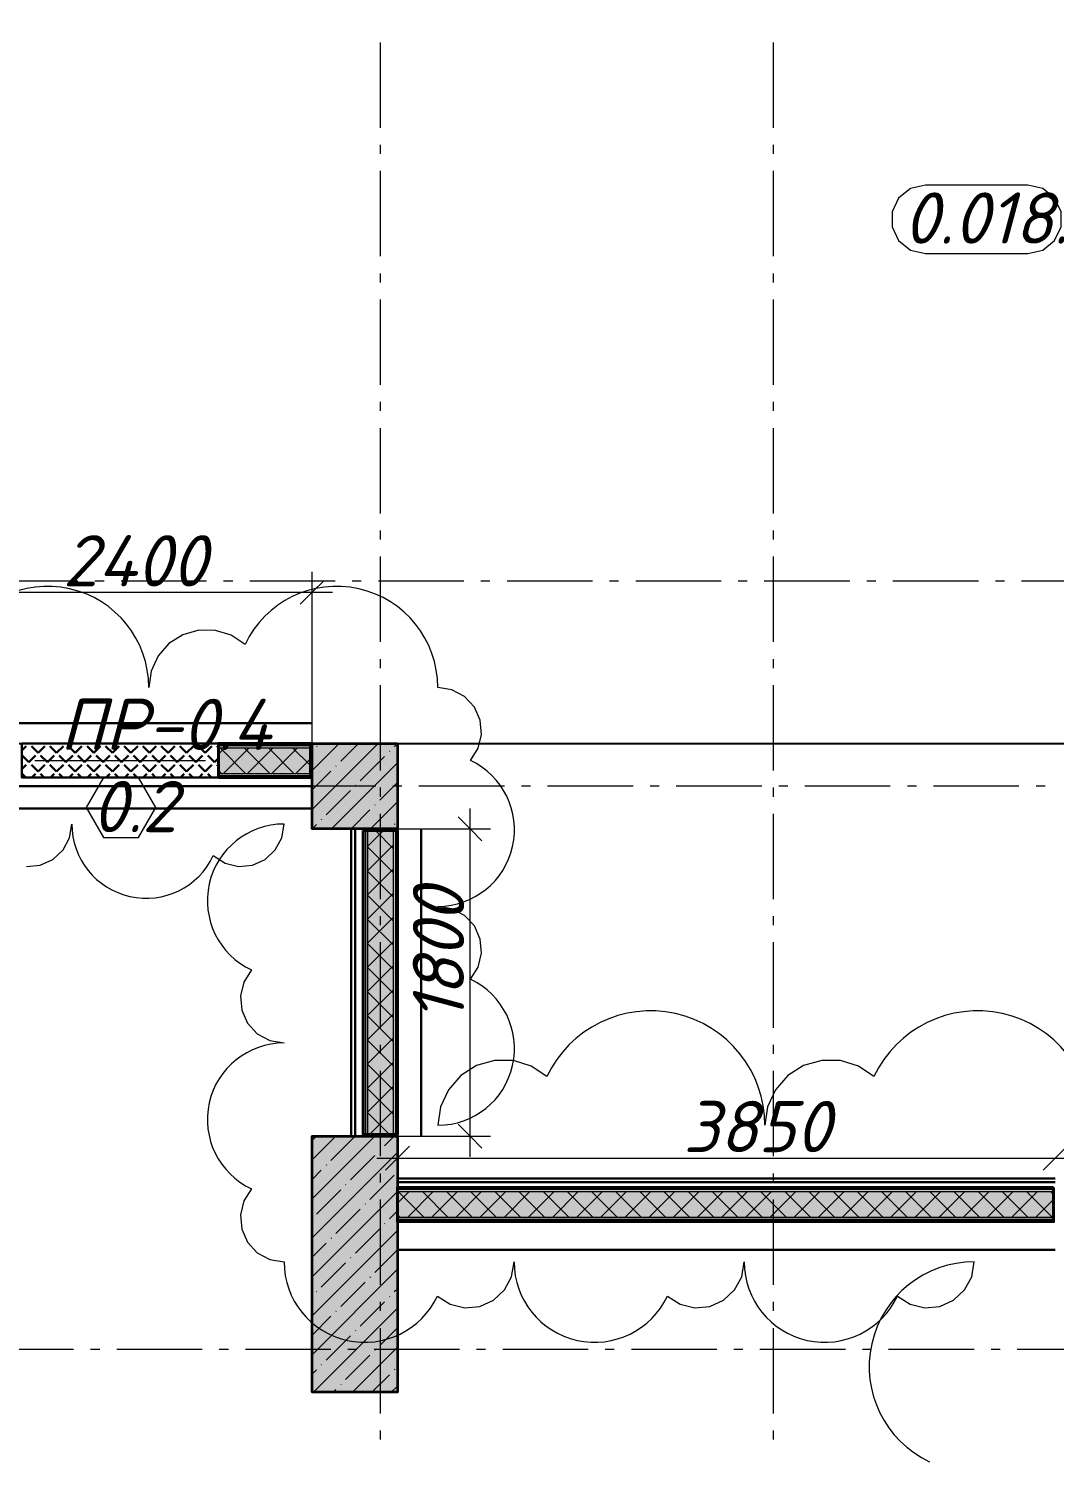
# Model space of a CAD drawing. Header units: millimetres. Extents: x -81576 to 1046824, y -248937 to 691537.
# Drawn here: x 103227 to 109231, y 669416 to 677778 of the extents above; entities that cross this region are included whole.
import ezdxf

# ---------------------------------------------------------------- set-up
doc = ezdxf.new("R2010")
doc.units = ezdxf.units.MM
for name, color, linetype, lineweight in [('0)', 6, 'Continuous', 30), ('0) расчет', 172, 'Continuous', 30), ('0) факт', 80, 'Continuous', 30), ('0.1) дверной проем', 5, 'Continuous', 30), ('0.2) Шпаклевка подвала и баз и фин', 5, 'Continuous', 30)]:
    doc.layers.add(name, color=color, linetype=linetype, lineweight=lineweight)
doc.layers.add('PDF _Геометрия', color=7, linetype='Continuous', true_color=0x1d1d1d)
doc.layers.add('PDF _Сплошная заливка', color=7, linetype='Continuous', true_color=0xffffff)
doc.layers.add('PDF _Текст', color=7, linetype='Continuous')
doc.styles.add('PDF ISOCPEUR Italic', font='isocpeui.ttf')

msp = doc.modelspace()

# ---------------------------------------------------------------- hatches: boundary and pattern name
at = {"layer": '0)', "transparency": 33554559}
for points in [[(104876, 673416.1), (104876, 673566.1), (104338, 673566.1), (104338, 673416.1)], [(104876, 673403.6), (104876, 673416.1), (104338, 673416.1), (104338, 673403.6)], [(104876, 673391.1), (104876, 673403.6), (104338, 673403.6), (104338, 673391.1)], [(105198.5, 671301.1), (105198.5, 673081.1), (105186, 673081.1), (105186, 671301.1)], [(105211, 671301.1), (105211, 673081.1), (105198.5, 673081.1), (105198.5, 671301.1)], [(105361, 671301.1), (105361, 673081.1), (105211, 673081.1), (105211, 671301.1)], [(109226, 670978.3), (109226, 670990.8), (105386, 670990.8), (105386, 670978.3)], [(109226, 670965.8), (109226, 670978.3), (105386, 670978.3), (105386, 670965.8)], [(109226, 670815.8), (109226, 670965.8), (105386, 670965.8), (105386, 670815.8)], [(109226, 670803.3), (109226, 670815.8), (105386, 670815.8), (105386, 670803.3)], [(109226, 670790.8), (109226, 670803.3), (105386, 670803.3), (105386, 670790.8)]]:
    msp.add_hatch(color=256, dxfattribs=at).paths.add_polyline_path(points)
at = {"layer": '0.1) дверной проем', "transparency": 33554687}
h = msp.add_hatch(dxfattribs=at)
h.set_pattern_fill('ANGLE', color=256, scale=11, angle=45)
h.set_pattern_definition([(45, (0, 0), (-54.3305495, 54.3305495), [55.88, -20.955]), (135, (0, 0), (-54.3305495, -54.3305495), [55.88, -20.955])])
h.paths.add_polyline_path([(103188, 673591.1), (104338, 673591.1), (104338, 673391.1), (103188, 673391.1)])
at = {"layer": 'PDF _Сплошная заливка', "true_color": 0x636466, "transparency": 33554559}
for points in [[(104876, 673578.6), (104876, 673591.1), (104338, 673591.1), (104338, 673578.6)], [(104876, 673566.1), (104876, 673578.6), (104338, 673578.6), (104338, 673566.1)], [(104886, 673091.1), (105386, 673091.1), (105386, 673591.1), (104886, 673591.1)], [(105373.5, 671301.1), (105373.5, 673081.1), (105361, 673081.1), (105361, 671301.1)], [(105386, 671301.1), (105386, 673081.1), (105373.5, 673081.1), (105373.5, 671301.1)], [(104886, 669791.1), (105386, 669791.1), (105386, 671291.1), (104886, 671291.1)]]:
    msp.add_hatch(color=251, dxfattribs=at).paths.add_polyline_path(points)

# ---------------------------------------------------------------- linework, layer by layer
msp.add_lwpolyline([(112836, 682181.4), (97687.9, 682181.4), (97687.9, 673591.1), (112836, 673591.1)], close=True)
at = {"layer": '0)', "lineweight": 40}
for points in [[(104338, 673391.1), (104338, 673591.1), (104876, 673591.1), (104876, 673391.1)], [(105186, 673081.1), (105386, 673081.1), (105386, 671301.1), (105186, 671301.1)], [(109226, 670990.8), (109226, 670790.8), (105386, 670790.8), (105386, 670990.8)]]:
    msp.add_lwpolyline(points, close=True, dxfattribs=at)
at = {"layer": '0)', "lineweight": 9}
for points in [[(104347.2, 673566.1), (104497.2, 673416.1)], [(104517.1, 673566.1), (104367.1, 673416.1)], [(104338, 673433.9), (104355.8, 673416.1)], [(104338, 673416.1), (104876, 673416.1)], [(104338, 673403.6), (104876, 673403.6)], [(105198.5, 673081.1), (105198.5, 671301.1)], [(105211, 673081.1), (105211, 671301.1)], [(105361, 672430.1), (105211, 672280.1)], [(105053.7, 670977.6), (104911.2, 670835.1)], [(109226, 670978.3), (105386, 670978.3)], [(105452.3, 670965.8), (105386, 670899.4)], [(109226, 670965.8), (105386, 670965.8)], [(105391.9, 670965.8), (105541.9, 670815.8)], [(105593.7, 670965.8), (105443.7, 670815.8)], [(105533.4, 670965.8), (105683.4, 670815.8)], [(105735.2, 670965.8), (105585.2, 670815.8)], [(105674.8, 670965.8), (105824.8, 670815.8)], [(105876.6, 670965.8), (105726.6, 670815.8)], [(105816.2, 670965.8), (105966.2, 670815.8)], [(106018, 670965.8), (105868, 670815.8)], [(105957.6, 670965.8), (106107.6, 670815.8)], [(106159.4, 670965.8), (106009.4, 670815.8)], [(106099, 670965.8), (106249, 670815.8)], [(106300.8, 670965.8), (106150.8, 670815.8)], [(106240.5, 670965.8), (106390.5, 670815.8)], [(106442.3, 670965.8), (106292.3, 670815.8)], [(106381.9, 670965.8), (106531.9, 670815.8)], [(106583.7, 670965.8), (106433.7, 670815.8)], [(106523.3, 670965.8), (106673.3, 670815.8)], [(106725.1, 670965.8), (106575.1, 670815.8)], [(106664.7, 670965.8), (106814.7, 670815.8)], [(106866.5, 670965.8), (106716.5, 670815.8)], [(106806.1, 670965.8), (106956.1, 670815.8)], [(107008, 670965.8), (106858, 670815.8)], [(106947.6, 670965.8), (107097.6, 670815.8)], [(107149.4, 670965.8), (106999.4, 670815.8)], [(107089, 670965.8), (107239, 670815.8)], [(107290.8, 670965.8), (107140.8, 670815.8)], [(107230.4, 670965.8), (107380.4, 670815.8)], [(107432.2, 670965.8), (107282.2, 670815.8)], [(107371.8, 670965.8), (107521.8, 670815.8)], [(107573.6, 670965.8), (107423.6, 670815.8)], [(107513.3, 670965.8), (107663.3, 670815.8)], [(107715.1, 670965.8), (107565.1, 670815.8)], [(107654.7, 670965.8), (107804.7, 670815.8)], [(107856.5, 670965.8), (107706.5, 670815.8)], [(107796.1, 670965.8), (107946.1, 670815.8)], [(107997.9, 670965.8), (107847.9, 670815.8)], [(107937.5, 670965.8), (108087.5, 670815.8)], [(108139.3, 670965.8), (107989.3, 670815.8)], [(108078.9, 670965.8), (108228.9, 670815.8)], [(108280.7, 670965.8), (108130.7, 670815.8)], [(108220.4, 670965.8), (108370.4, 670815.8)], [(108422.2, 670965.8), (108272.2, 670815.8)], [(108361.8, 670965.8), (108511.8, 670815.8)], [(108563.6, 670965.8), (108413.6, 670815.8)], [(108503.2, 670965.8), (108653.2, 670815.8)], [(108705, 670965.8), (108555, 670815.8)], [(108644.6, 670965.8), (108794.6, 670815.8)], [(108846.4, 670965.8), (108696.4, 670815.8)], [(108786, 670965.8), (108936, 670815.8)], [(108987.9, 670965.8), (108837.9, 670815.8)], [(108927.5, 670965.8), (109077.5, 670815.8)], [(109129.3, 670965.8), (108979.3, 670815.8)], [(109068.9, 670965.8), (109218.9, 670815.8)], [(109226, 670921), (109120.7, 670815.8)], [(109210.3, 670965.8), (109226, 670950.1)], [(105167.8, 670863.6), (105025.2, 670721)], [(105198.7, 670894.5), (105196.3, 670892.1)], [(105386, 670853.7), (105338.9, 670806.5)], [(105386, 670830.3), (105400.5, 670815.8)], [(109226, 670815.8), (105386, 670815.8)], [(105312.7, 670780.4), (105310.3, 670778)], [(109226, 670803.3), (105386, 670803.3)], [(104999.1, 670694.9), (104996.7, 670692.5)]]:
    msp.add_lwpolyline(points, dxfattribs=at)
at = {"layer": '0)'}
for points in [[(102488, 673341.1), (104886, 673341.1)], [(105114.3, 673091.1), (105114.3, 671291.1)]]:
    msp.add_lwpolyline(points, dxfattribs=at)
at = {"layer": '0) расчет', "color": 1, "lineweight": 9}
for points in [[(109451.1, 671355.2, 0.801086), (108174.8, 671640.6), (108083.4, 671701.3), (107978.5, 671733.6), (107868.8, 671734.7), (107763.2, 671704.8), (107670.5, 671646.1), (107598.2, 671563.5), (107552.4, 671463.8), (107536.6, 671355.2, 0.801088), (106260.3, 671640.6), (106168.9, 671701.3), (106064, 671733.6), (105954.3, 671734.7), (105848.7, 671704.8), (105756, 671646.1), (105683.7, 671563.5), (105637.9, 671463.8), (105622.1, 671355.2, 0.80109), (105813.3, 672209.9), (105858.2, 672280.7), (105877.9, 672362.3), (105870.2, 672445.8), (105835.9, 672522.4), (105778.8, 672583.8), (105704.9, 672623.5), (105622.1, 672637.2, 0.80109), (105813.3, 673491.9), (105858.2, 673562.8), (105877.9, 673644.3), (105870.2, 673727.8), (105835.9, 673804.4), (105778.8, 673865.8), (105704.9, 673905.5), (105622.1, 673919.3, 0.801086), (104494.1, 674171.5), (104413.3, 674225.1), (104320.6, 674253.6), (104223.6, 674254.7), (104130.3, 674228.2), (104048.4, 674176.3), (103984.5, 674103.3), (103944, 674015.2), (103930.1, 673919.3, 0.801086), (102802, 674171.5)], [(103213.7, 672871.5), (103294.6, 672879), (103368.8, 672912.1), (103428.3, 672967.5), (103466.8, 673039.1), (103480.1, 673119.3, 0.80109), (104308.1, 672934.1), (104376.7, 672890.6), (104455.8, 672871.5), (104536.7, 672879), (104610.9, 672912.1), (104670.4, 672967.5), (104708.9, 673039.1), (104722.1, 673119.3, 0.801087), (104531, 672264.6), (104486.1, 672193.8), (104466.4, 672112.2), (104474.1, 672028.7), (104508.4, 671952.1), (104565.5, 671890.7), (104639.4, 671851), (104722.1, 671837.2, 0.801087), (104531, 670982.6), (104486.1, 670911.7), (104466.4, 670830.2), (104474.1, 670746.6), (104508.4, 670670.1), (104565.5, 670608.6), (104639.4, 670568.9), (104722.1, 670555.2, 0.801087), (105619.8, 670354.5), (105694.1, 670307.3), (105779.8, 670286.6), (105867.5, 670294.7), (105947.9, 670330.7), (106012.5, 670390.7), (106054.1, 670468.3), (106068.6, 670555.2, 0.801087), (106966.2, 670354.5), (107040.6, 670307.3), (107126.2, 670286.6), (107213.9, 670294.7), (107294.4, 670330.7), (107358.9, 670390.7), (107400.6, 670468.3), (107415, 670555.2, 0.801092), (108312.6, 670354.5), (108387, 670307.3), (108472.6, 670286.6), (108560.3, 670294.7), (108640.8, 670330.7), (108705.3, 670390.7), (108747, 670468.3), (108761.4, 670555.2, 0.801087), (108499.6, 669384.5)]]:
    msp.add_lwpolyline(points, format="xyb", dxfattribs=at)
at = {"layer": '0) расчет'}
for points in [[(105386, 673091.1), (105386, 671291.1)], [(105386, 671021.7), (109236, 671021.7)]]:
    msp.add_lwpolyline(points, dxfattribs=at)
at = {"layer": '0) факт'}
for points in [[(105386, 673091.1), (105386, 671291.1)], [(105386, 671021.7), (109236, 671021.7)]]:
    msp.add_lwpolyline(points, dxfattribs=at)
at = {"layer": '0.1) дверной проем'}
msp.add_lwpolyline([(103188, 673591.1), (104338, 673591.1), (104338, 673391.1), (103188, 673391.1)], close=True, dxfattribs=at)
at = {"layer": '0.2) Шпаклевка подвала и баз и фин'}
for points in [[(102488, 673710.6), (104886, 673710.6)], [(102488, 673211.1), (104886, 673211.1)], [(105139.1, 671291.1), (105139.1, 673091.1)], [(105523.8, 671291.1), (105523.8, 673091.1)], [(109236, 671042.8), (105386, 671042.8)], [(109236, 670625.6), (105386, 670625.6)]]:
    msp.add_lwpolyline(points, dxfattribs=at)
at = {"layer": 'PDF _Геометрия', "color": 7, "lineweight": 9}
for points in [[(105286, 677197), (105286, 677697)], [(107586, 677197), (107586, 677697)], [(105286, 677044), (105286, 677097)], [(107586, 677044), (107586, 677097)], [(105286, 676444), (105286, 676944)], [(107586, 676444), (107586, 676944)], [(105286, 676291.1), (105286, 676344)], [(107586, 676291.1), (107586, 676344)], [(105286, 675691.1), (105286, 676191.1)], [(107586, 675691.1), (107586, 676191.1)], [(105286, 675538.2), (105286, 675591.1)], [(107586, 675538.2), (107586, 675591.1)], [(105286, 674938.2), (105286, 675438.2)], [(107586, 674938.2), (107586, 675438.2)], [(105286, 674785.3), (105286, 674838.2)], [(107586, 674785.3), (107586, 674838.2)], [(105286, 674185.3), (105286, 674685.3)], [(107586, 674185.3), (107586, 674685.3)], [(104886, 673591.1), (104886, 674476.2), (104886, 674596.2)], [(103515.5, 674541.1), (103015.5, 674541.1)], [(103668.5, 674541.1), (103615.5, 674541.1)], [(104268.5, 674541.1), (103768.5, 674541.1)], [(104421.4, 674541.1), (104368.5, 674541.1)], [(105021.4, 674541.1), (104521.4, 674541.1)], [(104956, 674546.2), (104886, 674476.2), (104816, 674406.2)], [(105174.3, 674541.1), (105121.4, 674541.1)], [(105774.3, 674541.1), (105274.3, 674541.1)], [(105927.2, 674541.1), (105874.3, 674541.1)], [(106527.2, 674541.1), (106027.2, 674541.1)], [(106680.1, 674541.1), (106627.2, 674541.1)], [(107280.1, 674541.1), (106780.1, 674541.1)], [(107433, 674541.1), (107380.1, 674541.1)], [(108033, 674541.1), (107533, 674541.1)], [(108186, 674541.1), (108133, 674541.1)], [(108786, 674541.1), (108286, 674541.1)], [(108938.9, 674541.1), (108886, 674541.1)], [(109538.9, 674541.1), (109038.9, 674541.1)], [(102368, 674476.2), (105006, 674476.2)], [(105286, 674032.4), (105286, 674085.3)], [(107586, 674032.4), (107586, 674085.3)], [(105286, 673432.4), (105286, 673932.4)], [(107586, 673432.4), (107586, 673932.4)], [(104338, 673578.6), (104876, 673578.6)], [(104581, 673591.1), (104588, 673591.1)], [(103263, 673491.1), (104263, 673491.1)], [(104338, 673566.1), (104876, 673566.1)], [(103753, 673341.1), (103253, 673341.1)], [(103906, 673341.1), (103853, 673341.1)], [(104506, 673341.1), (104006, 673341.1)], [(104658.9, 673341.1), (104606, 673341.1)], [(105258.9, 673341.1), (104758.9, 673341.1)], [(105286, 673279.5), (105286, 673332.4)], [(105411.8, 673341.1), (105358.9, 673341.1)], [(106011.8, 673341.1), (105511.8, 673341.1)], [(106164.7, 673341.1), (106111.8, 673341.1)], [(106764.7, 673341.1), (106264.7, 673341.1)], [(106917.6, 673341.1), (106864.7, 673341.1)], [(107517.6, 673341.1), (107017.6, 673341.1)], [(107586, 673279.5), (107586, 673332.4)], [(107670.5, 673341.1), (107617.6, 673341.1)], [(108270.5, 673341.1), (107770.5, 673341.1)], [(108423.5, 673341.1), (108370.5, 673341.1)], [(109023.5, 673341.1), (108523.5, 673341.1)], [(109176.4, 673341.1), (109123.5, 673341.1)], [(105286, 672679.5), (105286, 673179.5)], [(105740.6, 673161.1), (105810.6, 673091.1), (105880.6, 673021.1)], [(105810.6, 671171.1), (105810.6, 673211.1)], [(107586, 672679.5), (107586, 673179.5)], [(105361, 673081.1), (105361, 671301.1)], [(105373.5, 673081.1), (105373.5, 671301.1)], [(105386, 673091.1), (105810.6, 673091.1), (105930.6, 673091.1)], [(105286, 672526.5), (105286, 672579.5)], [(107586, 672526.5), (107586, 672579.5)], [(105286, 671926.5), (105286, 672426.5)], [(107586, 671926.5), (107586, 672426.5)], [(105286, 671773.6), (105286, 671826.5)], [(107586, 671773.6), (107586, 671826.5)], [(105286, 671173.6), (105286, 671673.6)], [(107586, 671173.6), (107586, 671673.6)], [(105740.6, 671361.1), (105810.6, 671291.1), (105880.6, 671221.1)], [(105456, 671232.8), (105386, 671162.8), (105316, 671092.8)], [(105386, 671291.1), (105810.6, 671291.1), (105930.6, 671291.1)], [(105386, 671261.8), (105386, 671162.8), (105386, 671042.8)], [(109306, 671232.8), (109236, 671162.8), (109166, 671092.8)], [(105266, 671162.8), (109356, 671162.8)], [(105286, 671020.7), (105286, 671073.6)], [(107586, 671020.7), (107586, 671073.6)], [(105286, 670420.7), (105286, 670920.7)], [(107586, 670420.7), (107586, 670920.7)], [(105286, 670267.8), (105286, 670320.7)], [(107586, 670267.8), (107586, 670320.7)], [(105286, 669667.8), (105286, 670167.8)], [(107586, 669667.8), (107586, 670167.8)], [(103490.1, 670041.1), (102990.1, 670041.1)], [(103643, 670041.1), (103590.1, 670041.1)], [(104243, 670041.1), (103743, 670041.1)], [(104396, 670041.1), (104343, 670041.1)], [(104996, 670041.1), (104496, 670041.1)], [(105148.9, 670041.1), (105096, 670041.1)], [(105748.9, 670041.1), (105248.9, 670041.1)], [(105901.8, 670041.1), (105848.9, 670041.1)], [(106501.8, 670041.1), (106001.8, 670041.1)], [(106654.7, 670041.1), (106601.8, 670041.1)], [(107254.7, 670041.1), (106754.7, 670041.1)], [(107407.6, 670041.1), (107354.7, 670041.1)], [(108007.6, 670041.1), (107507.6, 670041.1)], [(108160.5, 670041.1), (108107.6, 670041.1)], [(108760.5, 670041.1), (108260.5, 670041.1)], [(108913.5, 670041.1), (108860.5, 670041.1)], [(109513.5, 670041.1), (109013.5, 670041.1)], [(105286, 669514.9), (105286, 669567.8)], [(107586, 669514.9), (107586, 669567.8)]]:
    msp.add_lwpolyline(points, dxfattribs=at)
for points in [[(109075.6, 676860.3), (108475.6, 676860.3), (108388.9, 676840.5), (108319.3, 676785), (108280.7, 676704.9), (108280.7, 676615.8), (108319.3, 676535.7), (108388.9, 676480.2), (108475.6, 676460.3), (109075.6, 676460.3), (109162.4, 676480.2), (109232, 676535.7), (109270.6, 676615.8), (109270.6, 676704.9), (109232, 676785), (109162.4, 676840.5)], [(103666.2, 673392.7), (103564.4, 673216.4), (103666.2, 673040.2), (103869.7, 673040.2), (103971.5, 673216.4), (103869.7, 673392.7)]]:
    msp.add_lwpolyline(points, close=True, dxfattribs=at)
at = {"layer": 'PDF _Геометрия', "lineweight": 9}
for points in [[(105044.1, 673591.1), (104886, 673433)], [(105272.2, 673591.1), (104886, 673204.9)], [(104913.5, 673574.6), (104911.2, 673572.2)], [(105158.1, 673591.1), (105053.7, 673486.7)], [(105386, 673590.9), (105367.4, 673572.2)], [(104375.7, 673566.1), (104338, 673528.4)], [(104488.6, 673566.1), (104638.6, 673416.1)], [(104658.6, 673566.1), (104508.6, 673416.1)], [(104630.1, 673566.1), (104780.1, 673416.1)], [(104800, 673566.1), (104650, 673416.1)], [(104771.5, 673566.1), (104876, 673461.6)], [(104876, 673500.7), (104791.4, 673416.1)], [(105310.3, 673515.2), (105167.8, 673372.7)], [(105341.2, 673546.1), (105338.9, 673543.7)], [(104996.7, 673429.7), (104886, 673319)], [(105386, 673476.8), (105000.3, 673091.1)], [(105027.6, 673460.6), (105025.2, 673458.2)], [(105141.6, 673346.5), (105139.3, 673344.1)], [(105386, 673362.8), (105281.8, 673258.6)], [(105110.8, 673315.6), (104968.2, 673173.1)], [(105386, 673248.7), (105228.4, 673091.1)], [(105224.8, 673201.6), (105114.3, 673091.1)], [(105255.7, 673232.5), (105253.3, 673230.1)], [(104911.2, 673116), (104886.2, 673091.1)], [(104942.1, 673146.9), (104939.7, 673144.6)], [(105304.9, 673081.1), (105211, 672987.2)], [(105256.5, 673081.1), (105361, 672976.6)], [(105369.7, 673118.4), (105367.4, 673116)], [(105361, 672995.7), (105211, 672845.7)], [(105211, 672985.2), (105361, 672835.2)], [(105361, 672854.3), (105211, 672704.3)], [(105211, 672843.8), (105361, 672693.8)], [(105361, 672712.9), (105211, 672562.9)], [(105211, 672702.3), (105361, 672552.4)], [(105361, 672571.5), (105211, 672421.5)], [(105211, 672560.9), (105361, 672410.9)], [(105211, 672419.5), (105361, 672269.5)], [(105361, 672288.6), (105211, 672138.6)], [(105211, 672278.1), (105361, 672128.1)], [(105361, 672147.2), (105211, 671997.2)], [(105211, 672136.7), (105361, 671986.7)], [(105361, 672005.8), (105211, 671855.8)], [(105211, 671995.2), (105361, 671845.2)], [(105361, 671864.4), (105211, 671714.4)], [(105211, 671853.8), (105361, 671703.8)], [(105361, 671723), (105211, 671573)], [(105211, 671712.4), (105361, 671562.4)], [(105361, 671581.5), (105211, 671431.5)], [(105211, 671571), (105361, 671421)], [(105211, 671429.6), (105339.4, 671301.1)], [(105361, 671440.1), (105222, 671301.1)], [(105025.1, 671291.1), (104886, 671152)], [(105253.2, 671291.1), (104886, 670923.9)], [(104911, 671291.1), (104886, 671266.1)], [(105139.1, 671291.1), (104996.7, 671148.7)], [(105367.2, 671291.1), (105310.3, 671234.2)], [(105386, 671195.8), (104886, 670695.8)], [(105253.3, 671177.2), (105110.8, 671034.6)], [(105284.2, 671208.1), (105281.8, 671205.7)], [(104939.7, 671091.7), (104886, 671038)], [(104970.6, 671122.6), (104968.2, 671120.2)], [(105084.6, 671008.5), (105082.2, 671006.1)], [(105367.4, 671063.2), (105224.8, 670920.6)], [(105386, 670967.7), (104886, 670467.7)], [(105386, 670739.6), (104886, 670239.6)], [(105281.8, 670749.5), (105139.3, 670607)], [(104968.2, 670664), (104886, 670581.8)], [(105113.1, 670580.8), (105110.8, 670578.4)], [(105386, 670625.6), (105253.3, 670492.9)], [(105386, 670511.5), (104886, 670011.5)], [(105082.2, 670549.9), (104939.7, 670407.4)], [(105196.3, 670435.9), (105053.7, 670293.3)], [(105227.2, 670466.8), (105224.8, 670464.4)], [(105386, 670397.5), (105367.4, 670378.9)], [(104913.5, 670381.2), (104911.2, 670378.9)], [(105310.3, 670321.8), (105167.8, 670179.3)], [(105341.2, 670352.7), (105338.9, 670350.3)], [(104996.7, 670236.3), (104886, 670125.6)], [(105386, 670283.4), (104893.7, 669791.1)], [(105027.6, 670267.2), (105025.2, 670264.8)], [(105141.6, 670153.1), (105139.3, 670150.8)], [(105386, 670169.4), (105281.8, 670065.2)], [(105110.8, 670122.3), (104968.2, 669979.7)], [(105224.8, 670008.2), (105082.2, 669865.6)], [(105386, 670055.3), (105121.8, 669791.1)], [(105255.7, 670039.1), (105253.3, 670036.7)], [(104911.2, 669922.7), (104886, 669897.5)], [(104942.1, 669953.5), (104939.7, 669951.2)], [(105338.9, 669894.2), (105235.8, 669791.1)], [(105369.7, 669925), (105367.4, 669922.7)], [(105056.1, 669839.5), (105053.7, 669837.1)], [(105386, 669827.2), (105349.9, 669791.1)], [(105025.2, 669808.6), (105007.7, 669791.1)]]:
    msp.add_lwpolyline(points, dxfattribs=at)
at = {"layer": 'PDF _Геометрия', "color": 7, "lineweight": 35}
for points in [[(105386, 673591.1), (105386, 673091.1), (104886, 673091.1), (104886, 673591.1)], [(105386, 671291.1), (105386, 669791.1), (104886, 669791.1), (104886, 671291.1)]]:
    msp.add_lwpolyline(points, close=True, dxfattribs=at)

# ---------------------------------------------------------------- texts
at = {"layer": 'PDF _Текст', "char_height": 300, "attachment_point": 4, "style": 'PDF ISOCPEUR Italic'}
for s, insert in [('0.018.2', (108346.5, 676668.3)), ('2400', (103426.5, 674660.9)), ('3850', (107058.2, 671347.5))]:
    msp.add_mtext(s, dxfattribs=dict(at, insert=insert))
at = {"layer": 'PDF _Текст', "color": 12, "true_color": 0xdd0000, "char_height": 300, "attachment_point": 4, "style": 'PDF ISOCPEUR Italic'}
for s, insert in [('ПР-0.4', (103408.6, 673702.8)), ('0.2', (103596.2, 673221.6))]:
    msp.add_mtext(s, dxfattribs=dict(at, insert=insert))
at = {"layer": 'PDF _Текст', "insert": (105625.9, 671957.4), "char_height": 300, "attachment_point": 4, "rotation": 90, "style": 'PDF ISOCPEUR Italic'}
msp.add_mtext('1800', dxfattribs=at)

doc.saveas('drawing.dxf')
